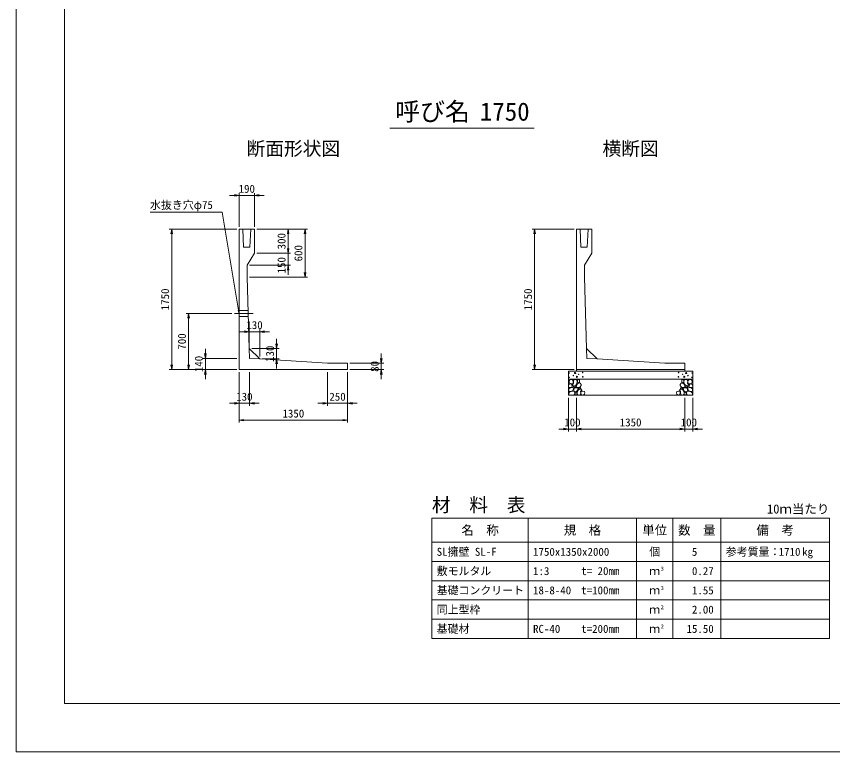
# Model space of a CAD drawing. Units: millimetres at full size, sheet at 1:40. Extents: x 0 to 25230, y 0 to 19861.
# Drawn here: x 0 to 10166, y 0 to 9161 of the extents above; entities that cross this region are included whole.
import ezdxf
from ezdxf.enums import TextEntityAlignment as Align

# ---------------------------------------------------------------- set-up
doc = ezdxf.new("R2010")
doc.units = ezdxf.units.MM
doc.header["$LTSCALE"] = 40
doc.linetypes.add('CHAIN', pattern=[18.5, 12, -1.5, 3.5, -1.5])
doc.linetypes.add('DASHED_SPACED', pattern=[12, 6, -6])
for name, color, linetype, lineweight in [('D-BMK', 2, 'CHAIN', 13), ('D-DCR-HCHn', 4, 'Continuous', 9), ('D-MTR-FRAM', 7, 'Continuous', 13), ('D-MTR-LINE', 7, 'Continuous', 13), ('D-STR-DIM', 7, 'Continuous', 13), ('D-STR-STRn', 1, 'Continuous', 13), ('D-STR-TXT', 7, 'Continuous', 13), ('D-TTL', 2, 'Continuous', 13), ('D-TTL-TXT', 7, 'Continuous', 13)]:
    doc.layers.add(name, color=color, linetype=linetype, lineweight=lineweight)
doc.layers.add('D-MTR', color=7, linetype='Continuous')
doc.layers.add('D-MTR-TXT', color=7, linetype='Continuous')
doc.styles.add('ＭＳ ゴシック', font='')
doc.styles.get('ＭＳ ゴシック').set_extended_font_data('MS Gothic')

# ---------------------------------------------------------------- blocks, each defined once
blk = doc.blocks.new('open_arrow')
at = {"color": 0, "linetype": 'Continuous', "lineweight": -2}
blk.add_lwpolyline([(7.5, 1.25), (0, 0), (7.5, -1.25)], dxfattribs=at)

msp = doc.modelspace()

# ---------------------------------------------------------------- linework, layer by layer
at = {"layer": 'D-BMK'}
msp.add_line((2948.37, 5460), (2715, 5460), dxfattribs=at)
at = {"layer": 'D-DCR-HCHn'}
for points in [[(6882.28, 4573.81), (6875.35, 4553), (6884.59, 4539.14), (6907.71, 4536.82), (6923.49, 4543.6), (6916.95, 4559.94), (6921.58, 4569.18), (6912.33, 4578.43), (6898.46, 4583.05)], [(6926.2, 4631.59), (6905.4, 4636.22), (6886.9, 4626.97), (6884.59, 4606.17), (6889.21, 4589.99), (6912.33, 4583.05), (6928.51, 4583.05), (6935.44, 4594.61), (6935.44, 4620.04)], [(6944.69, 4633.91), (6937.76, 4613.1), (6940.07, 4589.99), (6923.89, 4564.56), (6944.69, 4553), (6967.8, 4564.56), (6981.67, 4583.05), (6986.3, 4613.1), (6981.67, 4629.28), (6967.8, 4636.22)], [(6983.98, 4578.43), (6972.43, 4550.69), (6981.67, 4539.14), (7009.41, 4539.14), (7020.97, 4543.76), (7032.53, 4559.94), (7032.53, 4573.81), (7020.97, 4592.3), (7007.1, 4594.61)], [(6988.61, 4629.28), (6988.61, 4601.55), (7000.16, 4594.61), (7011.72, 4601.55), (7014.03, 4617.73), (7011.72, 4631.59), (6995.54, 4636.22)], [(8316.02, 4578.43), (8327.57, 4550.69), (8318.33, 4539.14), (8290.59, 4539.14), (8279.03, 4543.76), (8267.47, 4559.94), (8267.47, 4573.81), (8279.03, 4592.3), (8292.9, 4594.61)], [(8311.39, 4629.28), (8311.39, 4601.55), (8299.84, 4594.61), (8288.28, 4601.55), (8285.97, 4617.73), (8288.28, 4631.59), (8304.46, 4636.22)], [(8355.31, 4633.91), (8362.24, 4613.1), (8359.93, 4589.99), (8376.11, 4564.56), (8355.31, 4553), (8332.2, 4564.56), (8318.33, 4583.05), (8313.7, 4613.1), (8318.33, 4629.28), (8332.2, 4636.22)], [(8373.8, 4631.59), (8394.6, 4636.22), (8413.1, 4626.97), (8415.41, 4606.17), (8410.79, 4589.99), (8387.67, 4583.05), (8371.49, 4583.05), (8364.56, 4594.61), (8364.56, 4620.04)], [(8417.72, 4573.81), (8424.65, 4553), (8415.41, 4539.14), (8392.29, 4536.82), (8376.51, 4543.6), (8383.05, 4559.94), (8378.42, 4569.18), (8387.67, 4578.43), (8401.54, 4583.05)], [(6926.16, 4497.01), (6943.28, 4522.69), (6941.14, 4529.11), (6917.59, 4535.53), (6896.19, 4533.39), (6881.21, 4520.55), (6879.07, 4505.57), (6881.21, 4490.59), (6898.33, 4486.31)], [(6934.72, 4443.5), (6949.7, 4449.92), (6953.98, 4471.33), (6945.42, 4486.31), (6930.44, 4490.59), (6911.17, 4488.45), (6889.77, 4479.89), (6879.07, 4467.05), (6879.07, 4452.06), (6885.49, 4443.5), (6911.17, 4445.64)], [(6949.31, 4553), (6937.76, 4543.76), (6942.38, 4536.82), (6958.56, 4536.82), (6965.49, 4539.14), (6970.12, 4548.38), (6963.18, 4555.32)], [(6986.08, 4497.01), (6996.78, 4522.69), (6988.22, 4533.39), (6962.54, 4533.39), (6951.84, 4529.11), (6941.14, 4514.13), (6941.14, 4501.29), (6951.84, 4484.17), (6964.68, 4482.03)], [(6981.8, 4449.92), (6981.8, 4475.61), (6971.1, 4482.03), (6960.4, 4475.61), (6958.26, 4460.62), (6960.4, 4447.78), (6975.38, 4443.5)], [(7022.47, 4445.64), (7028.89, 4464.91), (7026.75, 4486.31), (7041.73, 4509.85), (7022.47, 4520.55), (7001.06, 4509.85), (6988.22, 4492.73), (6983.94, 4464.91), (6988.22, 4449.92), (7001.06, 4443.5)], [(7018.19, 4520.55), (7028.89, 4529.11), (7024.61, 4535.53), (7009.62, 4535.53), (7003.2, 4533.39), (6998.92, 4524.83), (7005.34, 4518.41)], [(7039.59, 4447.78), (7058.85, 4443.5), (7075.97, 4452.06), (7078.11, 4471.33), (7073.83, 4486.31), (7052.43, 4492.73), (7037.45, 4492.73), (7031.03, 4482.03), (7031.03, 4458.48)], [(8260.41, 4447.78), (8241.15, 4443.5), (8224.03, 4452.06), (8221.89, 4471.33), (8226.17, 4486.31), (8247.57, 4492.73), (8262.55, 4492.73), (8268.97, 4482.03), (8268.97, 4458.48)], [(8277.53, 4445.64), (8271.11, 4464.91), (8273.25, 4486.31), (8258.27, 4509.85), (8277.53, 4520.55), (8298.94, 4509.85), (8311.78, 4492.73), (8316.06, 4464.91), (8311.78, 4449.92), (8298.94, 4443.5)], [(8281.81, 4520.55), (8271.11, 4529.11), (8275.39, 4535.53), (8290.38, 4535.53), (8296.8, 4533.39), (8301.08, 4524.83), (8294.66, 4518.41)], [(8313.92, 4497.01), (8303.22, 4522.69), (8311.78, 4533.39), (8337.46, 4533.39), (8348.16, 4529.11), (8358.86, 4514.13), (8358.86, 4501.29), (8348.16, 4484.17), (8335.32, 4482.03)], [(8318.2, 4449.92), (8318.2, 4475.61), (8328.9, 4482.03), (8339.6, 4475.61), (8341.74, 4460.62), (8339.6, 4447.78), (8324.62, 4443.5)], [(8350.69, 4553), (8362.24, 4543.76), (8357.62, 4536.82), (8341.44, 4536.82), (8334.51, 4539.14), (8329.88, 4548.38), (8336.82, 4555.32)], [(8365.28, 4443.5), (8350.3, 4449.92), (8346.02, 4471.33), (8354.58, 4486.31), (8369.56, 4490.59), (8388.83, 4488.45), (8410.23, 4479.89), (8420.93, 4467.05), (8420.93, 4452.06), (8414.51, 4443.5), (8388.83, 4445.64)], [(8373.84, 4497.01), (8356.72, 4522.69), (8358.86, 4529.11), (8382.41, 4535.53), (8403.81, 4533.39), (8418.79, 4520.55), (8420.93, 4505.57), (8418.79, 4490.59), (8401.67, 4486.31)]]:
    msp.add_lwpolyline(points, close=True, dxfattribs=at)
for centre, radius in [((6885.73, 4717.43), 3), ((6937.29, 4685.76), 3), ((6958.34, 4717.43), 7.5), ((6981.66, 4669.97), 7.5), ((7002.71, 4701.64), 3), ((7053.13, 4723.48), 3), ((8246.87, 4723.48), 3), ((8297.29, 4701.64), 3), ((8318.34, 4669.97), 7.5), ((8341.66, 4717.43), 7.5), ((8362.71, 4685.76), 3), ((8414.27, 4717.43), 3), ((6886.87, 4663.92), 3), ((7054.27, 4669.97), 3), ((8245.73, 4669.97), 3), ((8413.13, 4663.92), 3)]:
    msp.add_circle(centre, radius, dxfattribs=at)
at = {"layer": 'D-MTR-FRAM'}
for p, q in [((5175, 2910), (10125, 2910)), ((5175, 2910), (5175, 1410)), ((10125, 2910), (10125, 1410)), ((5175, 1410), (10125, 1410))]:
    msp.add_line(p, q, dxfattribs=at)
at = {"layer": 'D-MTR-LINE'}
for p, q in [((6375, 2910), (6375, 1410)), ((7725, 2910), (7725, 1410)), ((8175, 2910), (8175, 1410)), ((8775, 2910), (8775, 1410)), ((5175, 2610), (10125, 2610)), ((5175, 2370), (10125, 2370)), ((5175, 2130), (10125, 2130)), ((5175, 1890), (10125, 1890)), ((5175, 1650), (10125, 1650))]:
    msp.add_line(p, q, dxfattribs=at)
at = {"layer": 'D-STR-DIM'}
for p, q in [((2655, 6930), (3085, 6930)), ((2775, 6540), (2775, 6960)), ((2965, 6540), (2965, 6960)), ((2745, 6510), (1905, 6510)), ((1935, 4760), (1935, 6510)), ((2995, 6510), (3415, 6510)), ((2995, 6510), (3625, 6510)), ((3385, 6510), (3385, 6210)), ((3595, 6510), (3595, 5910)), ((6945, 6510), (6425, 6510)), ((6455, 4760), (6455, 6510)), ((3385, 6330), (3385, 5940)), ((2995, 6210), (3415, 6210)), ((2995, 6210), (3415, 6210)), ((2905, 6060), (3415, 6060)), ((2905, 5910), (3625, 5910)), ((2685, 5460), (2115, 5460)), ((2145, 4760), (2145, 5460)), ((3151.37, 5232.18), (2781.37, 5232.18)), ((2901.37, 5052.18), (2901.37, 5262.18)), ((3031.37, 4922.18), (3031.37, 5262.18)), ((3241.37, 5142.18), (3241.37, 4772.18)), ((2355, 4640), (2355, 5020)), ((2931.37, 5022.18), (3271.37, 5022.18)), ((2745, 4900), (2325, 4900)), ((3061.37, 4892.18), (3271.37, 4892.18)), ((4545, 4640), (4545, 4960)), ((4155, 4840), (4575, 4840)), ((2745, 4760), (1905, 4760)), ((2745, 4760), (2115, 4760)), ((2745, 4760), (2325, 4760)), ((2775, 4730), (2775, 4310)), ((2775, 4730), (2775, 4100)), ((2905, 4730), (2905, 4310)), ((3875, 4730), (3875, 4310)), ((4125, 4730), (4125, 4100)), ((4125, 4730), (4125, 4310)), ((4155, 4760), (4575, 4760)), ((6945, 4760), (6425, 4760)), ((6875, 4410), (6875, 3990)), ((6975, 4410), (6975, 3990)), ((6975, 4410), (6975, 3990)), ((8325, 4410), (8325, 3990)), ((8325, 4410), (8325, 3990)), ((8425, 4410), (8425, 3990)), ((2655, 4340), (3025, 4340)), ((4245, 4340), (3755, 4340)), ((2775, 4130), (4125, 4130)), ((7095, 4020), (6755, 4020)), ((6975, 4020), (8325, 4020)), ((8205, 4020), (8545, 4020))]:
    msp.add_line(p, q, dxfattribs=at)
at = {"layer": 'D-STR-STRn'}
for p, q in [((2775, 6510), (2775, 4760)), ((2965, 6510), (2775, 6510)), ((2965, 6210), (2965, 6510)), ((6975, 6510), (6975, 4760)), ((7165, 6510), (6975, 6510)), ((7165, 6210), (7165, 6510)), ((2875, 6060), (2965, 6210)), ((7075, 6060), (7165, 6210)), ((2875, 5910), (2875, 6060)), ((7075, 5910), (7075, 6060)), ((2901.37, 5022.18), (2875, 5910)), ((7101.37, 5022.18), (7075, 5910)), ((3031.37, 4892.18), (2901.37, 5022.18)), ((7231.37, 4892.18), (7101.37, 5022.18)), ((3875, 4840), (3031.37, 4892.18)), ((8075, 4840), (7231.37, 4892.18)), ((4125, 4840), (3875, 4840)), ((4125, 4760), (4125, 4840)), ((8325, 4840), (8075, 4840)), ((8325, 4760), (8325, 4840)), ((2775, 4760), (4125, 4760)), ((6875, 4440), (6875, 4740)), ((6875, 4740), (8425, 4740)), ((6975, 4760), (6975, 4740)), ((6975, 4760), (8325, 4760)), ((8325, 4760), (8325, 4740)), ((8425, 4740), (8425, 4440)), ((6875, 4640), (8425, 4640)), ((6875, 4440), (8425, 4440))]:
    msp.add_line(p, q, dxfattribs=at)
at = {"layer": 'D-STR-STRn', "linetype": 'DASHED_SPACED'}
for p, q in [((2820, 6510), (2830, 6285)), ((2920, 6510), (2910, 6285)), ((7020, 6510), (7030, 6285)), ((7120, 6510), (7110, 6285)), ((2830, 6285), (2910, 6285)), ((7030, 6285), (7110, 6285)), ((2775, 5497.5), (2887.25, 5497.5)), ((2775, 5422.5), (2889.48, 5422.5))]:
    msp.add_line(p, q, dxfattribs=at)
at = {"layer": 'D-STR-STRn', "color": 2, "linetype": 'DASHED_SPACED'}
for p, q in [((2905, 4900), (2901.37, 5022.18)), ((7105, 4900), (7101.37, 5022.18)), ((3031.37, 4892.18), (2905, 4900)), ((7231.37, 4892.18), (7105, 4900))]:
    msp.add_line(p, q, dxfattribs=at)
at = {"layer": 'D-STR-TXT'}
msp.add_line((2565, 6720), (1665, 6720), dxfattribs=at)
msp.add_lwpolyline([(2775, 5460), (2768.42, 5499.46), (2565, 6720)], dxfattribs=at)
at = {"layer": 'D-TTL'}
for points in [[(0, 0), (25230, 0), (25230, 17820), (0, 17820)], [(600, 600), (24630, 600), (24630, 17220), (600, 17220)]]:
    msp.add_lwpolyline(points, close=True, dxfattribs=at)
at = {"layer": 'D-TTL-TXT'}
msp.add_line((4650, 7770), (6450, 7770), dxfattribs=at)

# ---------------------------------------------------------------- block references
at = {"layer": 'D-STR-DIM', "xscale": 8, "yscale": 8}
for p, rotation in [((2775, 6930), 180), ((1935, 6510), 270), ((3385, 6510), 270), ((3595, 6510), 270), ((6455, 6510), 270), ((3385, 6210), 90), ((3385, 6210), 90), ((3385, 6060), 270), ((3595, 5910), 90), ((2145, 5460), 270), ((2901.37, 5232.18), 180), ((3241.37, 5022.18), 90), ((2355, 4900), 90), ((3241.37, 4892.18), 270), ((4545, 4840), 90), ((1935, 4760), 90), ((2145, 4760), 90), ((6455, 4760), 90), ((2355, 4760), 270), ((4545, 4760), 270), ((2775, 4340), 180), ((3875, 4340), 180), ((4125, 4130), 180), ((6875, 4020), 180), ((8325, 4020), 180), ((8325, 4020), 180)]:
    msp.add_blockref('open_arrow', p, dxfattribs=dict(at, rotation=rotation))
for p in [(2965, 6930), (3031.37, 5232.18), (2905, 4340), (4125, 4340), (2775, 4130), (6975, 4020), (6975, 4020), (8425, 4020)]:
    msp.add_blockref('open_arrow', p, dxfattribs=at)
at = {"layer": 'D-STR-TXT', "xscale": 5.33, "yscale": 5.33, "rotation": 99.5}
msp.add_blockref('open_arrow', (2775, 5460), dxfattribs=at)

# ---------------------------------------------------------------- texts
at = {"layer": 'D-MTR', "style": 'ＭＳ ゴシック'}
msp.add_text('材\u3000料\u3000表', height=170.9, dxfattribs=at).set_placement((5175, 2937.23), align=Align.BOTTOM_LEFT)
msp.add_text('10ｍ当たり', height=113.9, dxfattribs=at).set_placement((10125, 2933.15), align=Align.BOTTOM_RIGHT)
at = {"layer": 'D-MTR-TXT', "style": 'ＭＳ ゴシック'}
for s, height, p in [('名\u3000称', 113.9, (5775, 2760)), ('規\u3000格', 113.9, (7050, 2760)), ('単位', 113.9, (7950, 2760)), ('数\u3000量', 113.9, (8475, 2760)), ('備\u3000考', 113.9, (9450, 2760)), ('個', 99.69, (7950, 2490)), ('ｍ', 99.69, (7950, 2250)), ('ｍ', 99.69, (7950, 2010)), ('ｍ', 99.69, (7950, 1770)), ('ｍ', 99.69, (7950, 1530))]:
    msp.add_text(s, height=height, dxfattribs=at).set_placement(p, align=Align.MIDDLE_CENTER)
for s, p in [('SL擁壁 SL-F', (5235, 2490)), ('参考質量：    kg', (8835, 2490)), ('1750x1350x2000', (6435, 2490)), ('敷モルタル', (5235, 2250)), ('1:3', (6435, 2250)), ('t= 20mm', (7035, 2250)), ('基礎コンクリート', (5235, 2010)), ('18-8-40', (6435, 2010)), ('t=100mm', (7035, 2010)), ('同上型枠', (5235, 1770)), ('基礎材', (5235, 1530)), ('RC-40', (6435, 1530)), ('t=200mm', (7035, 1530))]:
    msp.add_text(s, height=99.69, dxfattribs=at).set_placement(p, align=Align.MIDDLE_LEFT)
for s, p in [('5', (8480.33, 2490)), ('1710', (9765, 2490)), ('0.27', (8685, 2250)), ('1.55', (8685, 2010)), ('2.00', (8685, 1770)), ('15.50', (8685, 1530))]:
    msp.add_text(s, height=99.69, dxfattribs=at).set_placement(p, align=Align.MIDDLE_RIGHT)
for s, p in [('3', (8025, 2240.44)), ('3', (8025, 2000.44)), ('2', (8025, 1760.44)), ('2', (8025, 1520.44))]:
    msp.add_text(s, height=49.84, dxfattribs=at).set_placement(p, align=Align.BOTTOM_LEFT)
at = {"layer": 'D-STR-DIM', "style": 'ＭＳ ゴシック'}
for s, p in [('190', (2870, 7012.5)), ('130', (2966.37, 5314.68)), ('130', (2840, 4422.5)), ('250', (4000, 4422.5)), ('1350', (3450, 4212.5)), ('100', (6925, 4102.5)), ('1350', (7650, 4102.5)), ('100', (8375, 4102.5))]:
    msp.add_text(s, height=99.69, dxfattribs=at).set_placement(p, align=Align.MIDDLE_CENTER)
for s, p in [('300', (3302.5, 6360)), ('600', (3512.5, 6210)), ('150', (3302.5, 6060)), ('1750', (1852.5, 5635)), ('1750', (6372.5, 5635)), ('700', (2062.5, 5110)), ('130', (3158.87, 4957.18)), ('140', (2272.5, 4830)), ('80', (4462.5, 4800))]:
    msp.add_text(s, height=99.69, rotation=90, dxfattribs=at).set_placement(p, align=Align.MIDDLE_CENTER)
at = {"layer": 'D-STR-TXT', "style": 'ＭＳ ゴシック'}
msp.add_text('水抜き穴φ75', height=99.69, dxfattribs=at).set_placement((1665, 6730.88), align=Align.BOTTOM_LEFT)
at = {"layer": 'D-TTL-TXT', "style": 'ＭＳ ゴシック'}
for s, height, p in [('呼び名', 227.9, (5182.5, 7792.5)), ('1750', 227.9, (6082.5, 7792.5)), ('断面形状図', 170.9, (3450, 7377.23)), ('横断図', 170.9, (7650, 7377.23))]:
    msp.add_text(s, height=height, dxfattribs=at).set_placement(p, align=Align.BOTTOM_CENTER)

doc.saveas('drawing.dxf')
